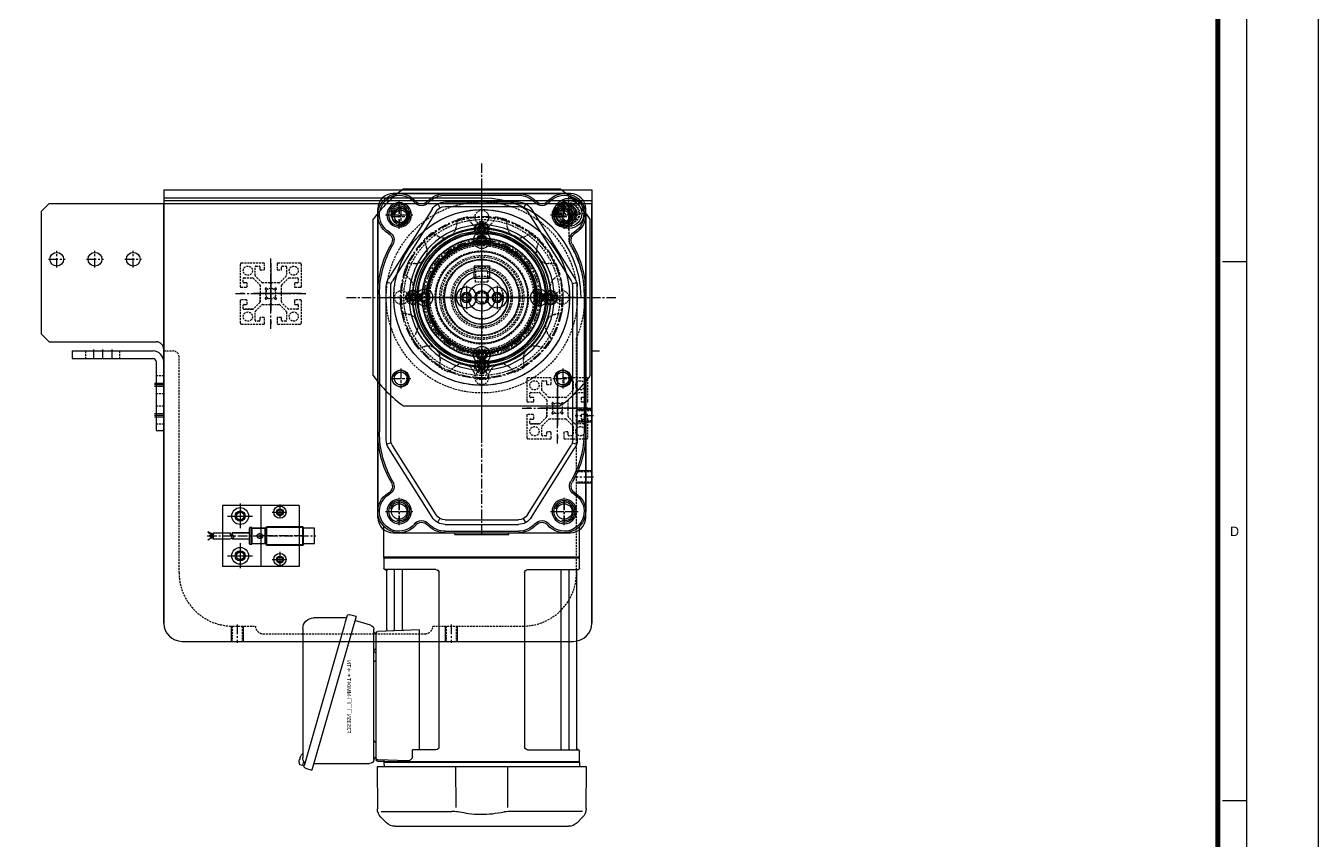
# Model space of a CAD drawing. Header units: inches. Extents: x 0 to 77285, y -118 to 40065.
# Drawn here: x 70244 to 71090, y 255 to 788 of the extents above; entities that cross this region are included whole.
import ezdxf
from ezdxf.enums import TextEntityAlignment as Align

# ---------------------------------------------------------------- set-up
doc = ezdxf.new("R2010")
doc.units = ezdxf.units.IN
doc.header["$LTSCALE"] = 5
doc.header["$MEASUREMENT"] = 0
doc.linetypes.add('CENTER', pattern=[2, 1.25, -0.25, 0.25, -0.25])
doc.linetypes.add('HIDDEN', pattern=[0.375, 0.25, -0.125])
for name, color, linetype in [('11', 1, 'CENTER'), ('22', 2, 'HIDDEN'), ('44', 4, 'Continuous'), ('55', 5, 'Continuous'), ('77', 40, 'HIDDEN'), ('99', 181, 'Continuous'), ('A', 8, 'Continuous'), ('B', 123, 'Continuous'), ('BOM-T', 4, 'Continuous'), ('G', 231, 'Continuous'), ('T', 3, 'Continuous'), ('Y', 60, 'Continuous')]:
    doc.layers.add(name, color=color, linetype=linetype)
doc.styles.add('SCI', font='')
doc.styles.get("Standard").update_dxf_attribs({"font": 'arial.ttf'})
doc.styles.get('SCI').set_extended_font_data('Gulim')

# ---------------------------------------------------------------- blocks, each defined once
blk = doc.blocks.new('A$C60684f4e')
at = {"color": 2}
for p, q in [((412.5, -176.7), (410, -176.7)), ((412.5, -233.1), (410, -233.1))]:
    blk.add_line(p, q, dxfattribs=at)
blk.add_lwpolyline([(12.5, -289.5), (12.5, -7.5), (412.5, -7.5), (412.5, -289.5)], close=True, dxfattribs=at)
at = {"color": 40, "const_width": 0.5}
blk.add_lwpolyline([(15.5, -286.5), (15.5, -10.5), (409.5, -10.5), (409.5, -286.5)], close=True, dxfattribs=at)
at = {"layer": 'Defpoints', "color": 1}
blk.add_lwpolyline([(0, -297), (0, 0), (420, 0), (420, -297)], close=True, dxfattribs=at)
at = {"color": 2, "style": 'SCI'}
blk.add_text('D', height=1, dxfattribs=at).set_placement((411.25, -204.9), align=Align.MIDDLE_CENTER)
blk = doc.blocks.new('A$C59b4505e')
for p, q in [((-16.4, 50.82), (-16.38, 50.25)), ((-8.85, 52.11), (-9.1, 52.62)), ((9.1, 52.62), (8.85, 52.11)), ((16.38, 50.25), (16.4, 50.82)), ((-32.05, 42.03), (-32.51, 42.36)), ((32.51, 42.36), (32.05, 42.03)), ((-38.14, 37.38), (-37.86, 36.89)), ((37.86, 36.89), (38.14, 37.38)), ((-47.91, 22.32), (-48.47, 22.4)), ((-4, 17.3), (-4, 13.42)), ((4, 17.3), (-4, 17.3)), ((4, 13.42), (4, 17.3)), ((48.47, 22.4), (47.91, 22.32)), ((-51.14, 15.37), (-50.66, 15.07)), ((50.66, 15.07), (51.14, 15.37)), ((-52.8, -2.5), (-53.33, -2.69)), ((53.33, -2.69), (52.8, -2.5)), ((-52.43, -10.15), (-51.86, -10.2)), ((51.86, -10.2), (52.43, -10.15)), ((-45.58, -26.75), (-45.97, -27.17)), ((-41.7, -33.35), (-41.18, -33.14)), ((41.18, -33.14), (41.7, -33.35)), ((45.97, -27.17), (45.58, -26.75)), ((-27.93, -44.87), (-28.08, -45.42)), ((-21.43, -48.91), (-21.06, -48.48)), ((21.06, -48.48), (21.43, -48.91)), ((28.08, -45.42), (27.93, -44.87)), ((-3.88, -52.71), (-3.76, -53.27)), ((3.76, -53.27), (3.88, -52.71))]:
    blk.add_line(p, q)
for radius in [25, 20]:
    blk.add_circle((0, 0), radius)
for centre, radius, start, end in [((0, 0), 53.4, 99.80969, 107.88261), ((0, 0), 53.4, 72.11739, 80.19031), ((0, 0), 53.4, 127.502, 135.57492), ((-24.66, 46.99), 7.98, 247.30768, 348.07693), ((-37.1, 49.76), 20.72, 347.6709, 349.22932), ((9.72, 61.3), 20.72, 218.46298, 220.02141), ((0, 53.07), 7.98, 219.61538, 320.38462), ((-9.72, 61.3), 20.72, 319.97859, 321.53702), ((37.1, 49.76), 20.72, 190.77068, 192.3291), ((24.66, 46.99), 7.98, 191.92307, 292.69232), ((0, 0), 53.4, 44.42508, 52.498), ((-19.88, 58.8), 20.72, 246.15529, 247.71372), ((19.88, 58.8), 20.72, 292.28628, 293.84471), ((-43.67, 30.15), 7.98, 274.99999, 15.76924), ((-55.97, 26.83), 20.72, 15.36321, 16.92163), ((43.67, 30.15), 7.98, 164.23076, 265.00001), ((55.97, 26.83), 20.72, 163.07837, 164.63679), ((0, 0), 53.4, 155.19431, 163.26723), ((-44.93, 42.82), 20.72, 273.8476, 275.40602), ((44.93, 42.82), 20.72, 264.59398, 266.1524), ((0, 0), 53.4, 16.73277, 24.80569), ((-52.68, 6.4), 7.98, 302.6923, 43.46155), ((-62.03, -2.26), 20.72, 43.05552, 44.61394), ((0, 0), 14, 106.60155, 73.39845), ((52.68, 6.4), 7.98, 136.53845, 237.3077), ((62.03, -2.26), 20.72, 135.38606, 136.94448), ((0, 0), 53.4, 182.88662, 190.95954), ((-59.69, 17.04), 20.72, 301.53991, 303.09833), ((59.69, 17.04), 20.72, 236.90167, 238.46009), ((0, 0), 53.4, 349.04046, 357.11338), ((-53.87, -30.83), 20.72, 70.74782, 72.30625), ((-49.62, -18.82), 7.98, 330.38461, 71.15385), ((49.62, -18.82), 7.98, 108.84615, 209.61539), ((53.87, -30.83), 20.72, 107.69375, 109.25218), ((-60.77, -12.65), 20.72, 329.23222, 330.79064), ((60.77, -12.65), 20.72, 209.20936, 210.76778), ((0, 0), 53.4, 210.57892, 218.65185), ((-33.38, -52.33), 20.72, 98.44013, 99.99855), ((-35.19, -39.72), 7.98, 358.07692, 98.84616), ((35.19, -39.72), 7.98, 81.15384, 181.92308), ((33.38, -52.33), 20.72, 80.00145, 81.55987), ((0, 0), 53.4, 321.34815, 329.42108), ((-47.93, -39.44), 20.72, 356.92452, 358.48295), ((47.93, -39.44), 20.72, 181.51705, 183.07548), ((0, 0), 53.4, 238.27123, 246.34415), ((-5.23, -61.85), 20.72, 126.13244, 127.69086), ((-12.7, -51.53), 7.98, 25.76922, 126.53847), ((-24.11, -57.2), 20.72, 24.61683, 26.17525), ((24.11, -57.2), 20.72, 153.82475, 155.38317), ((12.7, -51.53), 7.98, 53.46153, 154.23078), ((5.23, -61.85), 20.72, 52.30914, 53.86756), ((0, 0), 53.4, 293.65585, 301.72877), ((0, 0), 53.4, 265.96354, 274.03646)]:
    blk.add_arc(centre, radius, start, end)
for points in [[(-6.51, 48.41), (-7.42, 49.57), (-8.21, 50.81), (-8.85, 52.11)], [(8.85, 52.11), (8.21, 50.81), (7.42, 49.57), (6.51, 48.41)], [(-37.86, 36.89), (-37.15, 35.62), (-36.58, 34.27), (-36.15, 32.86)], [(-28.26, 39.85), (-29.61, 40.44), (-30.88, 41.17), (-32.05, 42.03)], [(32.05, 42.03), (30.88, 41.17), (29.61, 40.44), (28.26, 39.85)], [(36.15, 32.86), (36.58, 34.27), (37.15, 35.62), (37.86, 36.89)], [(-43.54, 22.15), (-45.01, 22.05), (-46.48, 22.11), (-47.91, 22.32)], [(-50.66, 15.07), (-49.45, 14.27), (-48.31, 13.34), (-47.28, 12.29)], [(47.28, 12.29), (48.31, 13.34), (49.45, 14.27), (50.66, 15.07)], [(-48.85, -0.62), (-50.1, -1.39), (-51.43, -2.02), (-52.8, -2.5)], [(-42.96, -23.25), (-43.72, -24.52), (-44.6, -25.69), (-45.58, -26.75)], [(45.58, -26.75), (44.6, -25.69), (43.72, -24.52), (42.96, -23.25)], [(-41.18, -33.14), (-39.83, -32.59), (-38.43, -32.18), (-36.97, -31.93)], [(36.97, -31.93), (38.43, -32.18), (39.83, -32.59), (41.18, -33.14)], [(-27.24, -40.55), (-27.31, -42.03), (-27.55, -43.47), (-27.93, -44.87)], [(27.93, -44.87), (27.55, -43.47), (27.31, -42.03), (27.24, -40.55)], [(-21.06, -48.48), (-20.13, -47.37), (-19.07, -46.35), (-17.9, -45.45)], [(17.9, -45.45), (19.07, -46.35), (20.13, -47.37), (21.06, -48.48)]]:
    blk.add_open_spline(points, degree=3)
for points, knots in [([(-16.38, 50.25), (-16.36, 49.39), (-16.39, 48.52), (-16.54, 47.05), (-16.63, 46.47), (-16.74, 45.89)], [0.0011614, 0.0011614, 0.0011614, 0.0011614, 0.2659163, 0.2659163, 0.4428693, 0.4428693, 0.4428693, 0.4428693]), ([(16.74, 45.89), (16.65, 46.36), (16.58, 46.82), (16.4, 48.28), (16.36, 49.27), (16.38, 50.25)], [0.0563986, 0.0563986, 0.0563986, 0.0563986, 0.1984124, 0.1984124, 0.4983047, 0.4983047, 0.4983047, 0.4983047]), ([(47.91, 22.32), (46.98, 22.18), (46.03, 22.11), (44.56, 22.1), (44.05, 22.11), (43.54, 22.15)], [0, 0, 0, 0, 0.2886571, 0.2886571, 0.4417682, 0.4417682, 0.4417682, 0.4417682]), ([(52.8, -2.5), (51.92, -2.2), (51.06, -1.82), (49.75, -1.15), (49.29, -0.9), (48.85, -0.62)], [0, 0, 0, 0, 0.2846193, 0.2846193, 0.4417526, 0.4417526, 0.4417526, 0.4417526]), ([(-51.86, -10.2), (-51, -10.29), (-50.13, -10.43), (-48.7, -10.75), (-48.14, -10.91), (-47.58, -11.09)], [0, 0, 0, 0, 0.2651715, 0.2651715, 0.4417022, 0.4417022, 0.4417022, 0.4417022]), ([(47.58, -11.09), (48.02, -10.94), (48.48, -10.81), (49.91, -10.46), (50.88, -10.3), (51.86, -10.2)], [0.0563984, 0.0563984, 0.0563984, 0.0563984, 0.1978809, 0.1978809, 0.4982982, 0.4982982, 0.4982982, 0.4982982]), ([(-5.27, -48.56), (-5.07, -48.99), (-4.89, -49.43), (-4.37, -50.8), (-4.09, -51.75), (-3.88, -52.71)], [0.0563984, 0.0563984, 0.0563984, 0.0563984, 0.1978809, 0.1978809, 0.4982982, 0.4982982, 0.4982982, 0.4982982]), ([(3.88, -52.71), (4.07, -51.87), (4.31, -51.03), (4.8, -49.64), (5.03, -49.1), (5.27, -48.56)], [0, 0, 0, 0, 0.2651715, 0.2651715, 0.4417022, 0.4417022, 0.4417022, 0.4417022])]:
    blk.add_open_spline(points, degree=3, knots=knots)
at = {"layer": '11'}
for p, q in [((0, -61.03), (0, 61.03)), ((61.03, 0), (-61.03, 0))]:
    blk.add_line(p, q, dxfattribs=at)
blk.add_circle((0, 0), 53.07, dxfattribs=at)
at = {"layer": '22'}
for radius in [38.5, 19]:
    blk.add_circle((0, 0), radius, dxfattribs=at)
blk = doc.blocks.new('A$C6ec2e0c1')
for centre, radius in [((0, 0), 51), ((0, 45), 2.75), ((0, 0), 39), ((0, 0), 34), ((0, 0), 30), ((0, 0), 26.5), ((-45, 0), 2.75), ((45, 0), 2.75), ((0, -45), 2.75)]:
    blk.add_circle(centre, radius)
at = {"layer": '11'}
for p, q in [((0, -52), (0, 52)), ((-52, 0), (52, 0))]:
    blk.add_line(p, q, dxfattribs=at)
blk.add_circle((0, 0), 45, dxfattribs=at)
at = {"layer": '22'}
for centre, radius in [((0, 45), 4.75), ((0, 0), 35.5), ((0, 0), 30.5), ((-45, 0), 4.75), ((45, 0), 4.75), ((0, -45), 4.75)]:
    blk.add_circle(centre, radius, dxfattribs=at)
blk = doc.blocks.new('A$C69c480e2')
for radius in [9.85, 8.5, 5.25]:
    blk.add_circle((0, 0), radius)
at = {"layer": '11'}
for p, q in [((0, -10.85), (0, 10.85)), ((-10.85, 0), (10.85, 0))]:
    blk.add_line(p, q, dxfattribs=at)
at = {"layer": '22'}
blk.add_circle((0, 0), 6.5, dxfattribs=at)
at = {"layer": '77'}
blk.add_circle((0, 0), 7, dxfattribs=at)
blk = doc.blocks.new('A$C3ed4a446')
for centre, radius in [((0, 0), 57.5), ((0, 45), 4), ((0, 45), 2.25), ((0, 0), 35), ((-45, 0), 4), ((-45, 0), 2.25), ((45, 0), 4), ((45, 0), 2.25), ((0, -45), 4), ((0, -45), 2.25)]:
    blk.add_circle(centre, radius)
at = {"layer": '11'}
for p, q in [((0, -58.5), (0, 58.5)), ((-58.5, 0), (58.5, 0))]:
    blk.add_line(p, q, dxfattribs=at)
blk.add_circle((0, 0), 45, dxfattribs=at)
blk = doc.blocks.new('A$C70B16023')
for p, q in [((-20, 12.5), (20, 12.5)), ((-20, 12.5), (-20, -37.5)), ((20, 12.5), (20, -37.5)), ((-20, -12.5), (20, -12.5)), ((-20, -37.5), (20, -37.5))]:
    blk.add_line(p, q)
for centre, radius in [((-15.5, 0), 4), ((-15.5, 0), 2.25), ((-15.5, 0), 1.62), ((15.5, 0), 4), ((15.5, 0), 2.25), ((15.5, 0), 1.62), ((-13, -26), 5.5), ((-13, -26), 3.3), ((13, -26), 5.5), ((13, -26), 3.3)]:
    blk.add_circle(centre, radius)
at = {"layer": '11'}
for p, q in [((0, 15.5), (0, -15.5)), ((-20.5, 0), (-10.5, 0)), ((-18.5, 0), (-12.5, 0)), ((-15.5, -5), (-15.5, 5)), ((-15.5, -3), (-15.5, 3)), ((10.5, 0), (20.5, 0)), ((12.5, 0), (18.5, 0)), ((15.5, -5), (15.5, 5)), ((15.5, -3), (15.5, 3)), ((-13, -34.25), (-13, -17.75)), ((13, -34.25), (13, -17.75)), ((-21.25, -26), (-4.75, -26)), ((4.75, -26), (21.25, -26))]:
    blk.add_line(p, q, dxfattribs=at)
at = {"layer": 'T'}
for centre in [(-15.5, 0), (15.5, 0)]:
    blk.add_arc(centre, 2, 260.00825, 189.9928, dxfattribs=at)
blk = doc.blocks.new('nzsetzw45nm')
for p, q in [((-18.46, 5), (-18.46, -5)), ((-11.46, 5), (-18.46, 5)), ((-11.46, 5), (-18.46, 5)), ((-18.46, 5), (-18.46, -5)), ((-11.46, 5.5), (-10.96, 6)), ((-10.96, 6), (-11.46, 5.5)), ((-11.46, 5.5), (-11.46, -5.5)), ((-11.46, 5.5), (-11.46, -5.5)), ((-9.5, 5.6), (-11.36, 5.6)), ((-11.06, 5.9), (-11.06, -5.9)), ((12.54, 6), (-10.96, 6)), ((-9.5, 6), (-10.96, 6)), ((12.54, 6), (-10.96, 6)), ((-9.5, 6), (-10.96, 6)), ((-10.96, 6), (-10.96, -6)), ((12.54, 6), (13.04, 5.5)), ((13.04, 5.5), (12.54, 6)), ((12.54, 6), (12.54, -6)), ((12.64, 5.9), (12.64, -5.9)), ((13.04, 5.5), (13.04, -5.5)), ((13.04, -5.5), (13.04, 5.5)), ((13.04, 5.5), (13.04, -5.5)), ((13.04, 5.45), (13.04, 4.8)), ((13.04, 5.45), (13.82, 5)), ((13.82, 5), (13.04, 5.45)), ((13.82, -5), (13.82, 5)), ((22.54, 5), (13.82, 5)), ((22.54, 5), (13.82, 5)), ((13.82, 5), (13.82, -5)), ((17.04, 0.83), (17.04, -0.9)), ((23.54, 5.45), (22.54, 5.45)), ((22.54, 5.45), (22.54, 5)), ((23.54, 5.45), (22.54, 5.45)), ((22.54, 5.45), (22.54, -5.45)), ((22.54, -5.45), (22.54, 5)), ((23.54, 5.45), (23.54, -5.45)), ((24.04, 4.95), (24.04, -4.95)), ((24.04, 4.95), (24.04, -4.95)), ((35.23, 2), (24.04, 2)), ((35.23, 2), (24.04, 2)), ((35.23, 2), (35.23, -2)), ((47.71, 2), (36.52, 2)), ((47.71, -2), (47.71, 2)), ((47.71, 0.6), (49.35, 1.76)), ((47.71, 0.36), (49.86, 0.36)), ((47.74, 0), (47.71, -0.02)), ((49.67, 1.24), (48.31, 0.36)), ((49.35, 1.76), (49.67, 1.24)), ((49.46, 1.59), (51.03, 2.63)), ((51.12, 2.47), (49.56, 1.42)), ((49.86, 0.36), (49.85, -0.39)), ((49.86, 0.09), (51.22, 0.09)), ((51.03, 2.63), (51.12, 2.47)), ((51.22, 0.09), (51.22, -0.12)), ((-18.46, -5), (-11.46, -5)), ((-18.46, -5), (-11.46, -5)), ((-11.46, -5.5), (-10.96, -6)), ((-11.46, -5.5), (-10.96, -6)), ((-11.36, -5.6), (-9.5, -5.6)), ((-10.96, -6), (12.54, -6)), ((-10.96, -6), (-9.5, -6)), ((-10.96, -6), (-9.5, -6)), ((-10.96, -6), (12.54, -6)), ((12.54, -6), (13.04, -5.5)), ((12.54, -6), (13.04, -5.5)), ((13.04, -5.45), (13.04, -4.8)), ((13.04, -5.45), (13.82, -5)), ((13.04, -5.45), (13.82, -5)), ((22.54, -5), (13.82, -5)), ((22.54, -5), (13.82, -5)), ((22.54, -5), (13.82, -5)), ((13.82, -5), (22.54, -5)), ((23.54, -5.45), (22.54, -5.45)), ((22.54, -5.45), (23.54, -5.45)), ((35.23, -2), (24.04, -2)), ((24.04, -2), (35.23, -2)), ((47.71, -2), (36.52, -2)), ((49.85, -0.39), (47.71, -0.41)), ((47.71, -0.6), (49.35, -1.76)), ((49.67, -1.24), (48.31, -0.36)), ((49.35, -1.76), (49.67, -1.24)), ((49.46, -1.59), (51.03, -2.63)), ((51.12, -2.47), (49.56, -1.42)), ((51.22, -0.12), (49.85, -0.12)), ((51.03, -2.63), (51.12, -2.47))]:
    blk.add_line(p, q)
blk.add_circle((17.04, 0), 1.75)
blk.add_circle((17.04, 0), 1.75)
for centre, radius, start, end in [((23.54, 4.95), 0.5, 0, 90), ((23.54, 4.95), 0.5, 0, 90), ((35.25, 0.85), 1.16, 91.12277, 227.29634), ((36.54, 0.85), 1.16, 91.12277, 227.29634), ((23.54, -4.95), 0.5, 270, 0), ((23.54, -4.95), 0.5, 270, 0), ((33.98, -1.33), 1.41, 331.67088, 70.04737), ((35.28, -1.33), 1.41, 331.67088, 70.04737)]:
    blk.add_arc(centre, radius, start, end)
for p in [(24.04, 4.95), (24.04, 4.3), (47.71, 2), (24.04, -3.89)]:
    blk.add_point(p)
at = {"layer": '11'}
blk.add_line((51.59, 0), (-19.46, 0), dxfattribs=at)
at = {"layer": 'T'}
for p, q in [((12.94, 5.6), (-9.5, 5.6)), ((-9.5, -5.6), (12.94, -5.6))]:
    blk.add_line(p, q, dxfattribs=at)
blk = doc.blocks.new('A$Ceb613de2')
for p, q in [((-60, 42), (-60, 37)), ((-60, 42), (-7, 42)), ((-60, 37), (-7, 37)), ((-5, 35), (-5, -10)), ((0, 35), (0, -10)), ((-5, -10), (0, -10))]:
    blk.add_line(p, q)
for radius in [7, 2]:
    blk.add_arc((-7, 35), radius, 0, 90)
at = {"layer": '11'}
for p, q in [((-46, 43), (-46, 36)), ((-40, 43), (-40, 36)), ((-34, 43), (-34, 36)), ((-6, 21), (1, 21)), ((-6, 20), (1, 20)), ((-6, 19), (1, 19)), ((-6, 1), (1, 1)), ((-6, 0), (1, 0)), ((-6, -1), (1, -1))]:
    blk.add_line(p, q, dxfattribs=at)
at = {"layer": '22'}
for p, q in [((-51, 37), (-51, 42)), ((-29, 42), (-29, 37)), ((-5, 26), (0, 26)), ((0, 14), (-5, 14)), ((-5, 6), (0, 6)), ((0, -6), (-5, -6))]:
    blk.add_line(p, q, dxfattribs=at)
blk = doc.blocks.new('A$Cdf4263c0')
blk.add_line((-7.15, -5.76), (-11.49, -10.1))
blk.add_lwpolyline([(-17.5, -10.25), (-11.85, -10.25), (-17.5, -10.25, -0.414214), (-18, -9.75), (-18, -7.6, -0.414214), (-17.5, -7.1), (-16, -7.1, 0.414214), (-15.5, -6.6), (-15.5, -4.65, 0.414214), (-16, -4.15), (-19.5, -4.15, 0.414214), (-20, -4.65), (-20, -19, 0.414214), (-19, -20), (-4.65, -20, 0.414214), (-4.15, -19.5), (-4.15, -16, 0.414214), (-4.65, -15.5), (-6.6, -15.5, 0.414214), (-7.1, -16), (-7.1, -17.5, -0.414214), (-7.6, -18), (-9.75, -18, -0.414214), (-10.25, -17.5), (-10.25, -11.89, -0.198912), (-10.1, -11.54), (-5.71, -7.15, -0.198912), (-5.36, -7), (-0.5, -7), (0, -6.5), (0.5, -7), (5.36, -7, -0.198912), (5.71, -7.15), (10.1, -11.54, -0.198912), (10.25, -11.89), (10.25, -17.5, -0.414214), (9.75, -18), (7.6, -18, -0.414214), (7.1, -17.5), (7.1, -16, 0.414214), (6.6, -15.5), (4.65, -15.5, 0.414214), (4.15, -16), (4.15, -19.5, 0.414214), (4.65, -20), (19, -20, 0.414214), (20, -19), (20, -4.65, 0.414214), (19.5, -4.15), (16, -4.15, 0.414214), (15.5, -4.65), (15.5, -6.6, 0.414214), (16, -7.1), (17.5, -7.1, -0.414214), (18, -7.6), (18, -9.75, -0.414214), (17.5, -10.25), (11.85, -10.25, -0.198912), (11.49, -10.1), (7.15, -5.76, -0.198912), (7, -5.4), (7, -0.5), (6.5, 0), (7, 0.5), (7, 5.4, -0.198912), (7.15, 5.76), (11.49, 10.1, -0.198912), (11.85, 10.25), (17.5, 10.25, -0.414214), (18, 9.75), (18, 7.6, -0.414214), (17.5, 7.1), (16, 7.1, 0.414214), (15.5, 6.6), (15.5, 4.65, 0.414214), (16, 4.15), (19.5, 4.15, 0.414214), (20, 4.65), (20, 19, 0.414214), (19, 20), (4.65, 20, 0.414214), (4.15, 19.5), (4.15, 16, 0.414214), (4.65, 15.5), (6.6, 15.5, 0.414214), (7.1, 16), (7.1, 17.5, -0.414214), (7.6, 18), (9.75, 18, -0.414214), (10.25, 17.5), (10.25, 11.89, -0.198912), (10.1, 11.54), (5.71, 7.15, -0.198912), (5.36, 7), (0.5, 7), (0, 6.5), (-0.5, 7), (-5.36, 7, -0.198912), (-5.71, 7.15), (-10.1, 11.54, -0.198912), (-10.25, 11.89), (-10.25, 17.5, -0.414214), (-9.75, 18), (-7.6, 18, -0.414214), (-7.1, 17.5), (-7.1, 16, 0.414214), (-6.6, 15.5), (-4.65, 15.5, 0.414214), (-4.15, 16), (-4.15, 19.5, 0.414214), (-4.65, 20), (-19, 20, 0.414214), (-20, 19), (-20, 4.65, 0.414214), (-19.5, 4.15), (-16, 4.15, 0.414214), (-15.5, 4.65), (-15.5, 6.6, 0.414214), (-16, 7.1), (-17.5, 7.1, -0.414214), (-18, 7.6), (-18, 9.75, -0.414214), (-17.5, 10.25), (-11.85, 10.25, -0.198912), (-11.49, 10.1), (-7.15, 5.76, -0.198912), (-7, 5.4), (-7, 0.5), (-6.5, 0), (-7, -0.5), (-7, -5.4), (-7, -0.5)], format="xyb")
blk.add_lwpolyline([(3.61, 3.31, 0.021749), (3.31, 3.61, 0.401532), (2.9, 3.6), (2.2, 2.91, -0.35173), (1.83, 2.87, 0.291598), (-1.83, 2.87, -0.35173), (-2.2, 2.91), (-2.9, 3.6, 0.401532), (-3.31, 3.61, 0.021749), (-3.61, 3.31, 0.401532), (-3.6, 2.9), (-2.91, 2.2, -0.35173), (-2.87, 1.83, 0.291598), (-2.87, -1.83, -0.35173), (-2.91, -2.2), (-3.6, -2.9, 0.401532), (-3.61, -3.31, 0.021749), (-3.31, -3.61, 0.401532), (-2.9, -3.6), (-2.2, -2.91, -0.35173), (-1.83, -2.87, 0.291598), (1.83, -2.87, -0.35173), (2.2, -2.91), (2.9, -3.6, 0.401532), (3.31, -3.61, 0.021749), (3.61, -3.31, 0.401532), (3.6, -2.9), (2.91, -2.2, -0.35173), (2.87, -1.83, 0.291598), (2.87, 1.83, -0.35173), (2.91, 2.2), (3.6, 2.9, 0.401532)], format="xyb", close=True)
for centre in [(-15, 15), (15, 15), (-15, -15), (15, -15)]:
    blk.add_circle(centre, 3)
for centre, start, end in [((-7.5, -5.4), 315, 0), ((-11.85, -9.75), 270, 315)]:
    blk.add_arc(centre, 0.5, start, end)
at = {"layer": '11', "ltscale": 5}
for p, q in [((0, 20), (0, -20)), ((20, 0), (-20, 0))]:
    blk.add_line(p, q, dxfattribs=at)
blk = doc.blocks.new('A$C96765d9e')
for p, q in [((-280, 2), (-280, 0)), ((-280, 2), (0, 2)), ((-280, 0), (0, 0)), ((0, 2), (0, 0))]:
    blk.add_line(p, q)
blk = doc.blocks.new('A$Cb8ad11fe')
for p, q in [((-280, 7), (-280, 0)), ((-280, 7), (0, 7)), ((-280, 0), (0, 0)), ((0, 7), (0, 0))]:
    blk.add_line(p, q)
blk = doc.blocks.new('A$C65cb6dcf')
for p, q in [((-280, 0), (0, 0)), ((-280, 0), (-280, -274.5)), ((0, 0), (0, -274.5)), ((-268, -286.5), (-12, -286.5))]:
    blk.add_line(p, q)
for centre, radius in [((-125, -8.5), 4.19), ((-19, -8.5), 4.19), ((-72, -16.5), 1.62), ((-117, -61.5), 1.62), ((-27, -61.5), 1.62), ((-72, -106.5), 1.62), ((-125, -114.5), 4.19), ((-19, -114.5), 4.19)]:
    blk.add_circle(centre, radius)
for centre, start, end in [((-268, -274.5), 180, 270), ((-12, -274.5), 270, 0)]:
    blk.add_arc(centre, 12, start, end)
at = {"layer": '11'}
for p, q in [((-125, -2.5), (-125, -14.5)), ((-72, -120), (-72, -3)), ((-19, -2.5), (-19, -14.5)), ((-131, -8.5), (-119, -8.5)), ((-25, -8.5), (-13, -8.5)), ((-130.5, -61.5), (-13.5, -61.5)), ((-125, -108.5), (-125, -120.5)), ((-19, -108.5), (-19, -120.5)), ((-131, -114.5), (-119, -114.5)), ((-25, -114.5), (-13, -114.5)), ((1, -139), (-11, -139)), ((1, -179), (-11, -179))]:
    blk.add_line(p, q, dxfattribs=at)
blk.add_circle((-72, -61.5), 45, dxfattribs=at)
at = {"layer": '22'}
for p, q in [((0, -135.68), (-10, -135.68)), ((0, -142.32), (-10, -142.32)), ((0, -175.68), (-10, -175.68)), ((0, -182.32), (-10, -182.32))]:
    blk.add_line(p, q, dxfattribs=at)
at = {"layer": 'A'}
for radius in [57.5, 35]:
    blk.add_circle((-72, -61.5), radius, dxfattribs=at)
at = {"layer": 'T'}
for p, q in [((0, -135), (-10, -135)), ((0, -143), (-10, -143)), ((0, -175), (-10, -175)), ((0, -183), (-10, -183))]:
    blk.add_line(p, q, dxfattribs=at)
for centre, radius in [((-125, -8.5), 5), ((-19, -8.5), 5), ((-72, -16.5), 2), ((-117, -61.5), 2), ((-27, -61.5), 2), ((-125, -114.5), 5), ((-72, -106.5), 2), ((-19, -114.5), 5)]:
    blk.add_arc(centre, radius, 255, 165, dxfattribs=at)
blk = doc.blocks.new('A$C58fd9bc3')
for p, q in [((-360, -5), (-355, 0)), ((-355, 0), (0, 0)), ((-280, -274.5), (-280, 0)), ((0, -274.5), (0, 0)), ((-360, -85.5), (-360, -5)), ((-360, -85.5), (-355, -90.5)), ((-355, -90.5), (-285, -90.5)), ((-268, -286.5), (-12, -286.5))]:
    blk.add_line(p, q)
for centre, radius in [((-72, -61.5), 43.5), ((-72, -61.5), 39), ((-350, -36.5), 4.5), ((-325, -36.5), 4.5), ((-300, -36.5), 4.5), ((-230, -204.5), 2.46), ((-230, -230.5), 2.46)]:
    blk.add_circle(centre, radius)
for centre, radius, start, end in [((-285, -95.5), 5, 0, 90), ((-268, -274.5), 12, 180, 270), ((-12, -274.5), 12, 270, 0)]:
    blk.add_arc(centre, radius, start, end)
at = {"layer": '11'}
for p, q in [((-72, -106), (-72, -17)), ((-350, -42), (-350, -31)), ((-325, -42), (-325, -31)), ((-300, -42), (-300, -31)), ((-355.5, -36.5), (-344.5, -36.5)), ((-330.5, -36.5), (-319.5, -36.5)), ((-305.5, -36.5), (-294.5, -36.5)), ((-210, -82), (-210, -36)), ((-233, -59), (-187, -59)), ((-116.5, -61.5), (-27.5, -61.5)), ((-22.5, -157), (-22.5, -111)), ((-45.5, -134), (0.5, -134)), ((-230, -200.5), (-230, -208.5)), ((-234, -204.5), (-226, -204.5)), ((-230, -226.5), (-230, -234.5)), ((-234, -230.5), (-226, -230.5)), ((-232, -275.5), (-232, -287.5)), ((-92, -275.5), (-92, -287.5))]:
    blk.add_line(p, q, dxfattribs=at)
at = {"layer": '22'}
for p, q in [((-15, 0), (-15, -25.34)), ((-10, -241.5), (-10, -88.19)), ((-280, -96.5), (-274, -96.5)), ((-270, -241.5), (-270, -100.5)), ((-235.32, -276.5), (-235.32, -286.5)), ((-235, -276.5), (-220, -276.5)), ((-228.68, -276.5), (-228.68, -286.5)), ((-104, -276.5), (-45, -276.5)), ((-95.32, -276.5), (-95.32, -286.5)), ((-88.68, -276.5), (-88.68, -286.5)), ((-215, -281.5), (-109, -281.5))]:
    blk.add_line(p, q, dxfattribs=at)
for centre, radius, start, end in [((-72, -61.5), 67.5, 336.71045, 32.38754), ((-274, -100.5), 4, 0, 90), ((-235, -241.5), 35, 180, 270), ((-45, -241.5), 35, 270, 0), ((-215, -276.5), 5, 180, 270), ((-109, -276.5), 5, 270, 0)]:
    blk.add_arc(centre, radius, start, end, dxfattribs=at)
at = {"layer": 'T'}
for p, q in [((-236, -276.5), (-236, -286.5)), ((-228, -276.5), (-228, -286.5)), ((-96, -276.5), (-96, -286.5)), ((-88, -276.5), (-88, -286.5))]:
    blk.add_line(p, q, dxfattribs=at)
for centre in [(-230, -204.5), (-230, -230.5)]:
    blk.add_arc(centre, 3, 255, 165, dxfattribs=at)
blk = doc.blocks.new('A$C6a1ff33b')
at = {"layer": 'B'}
blk.add_line((-72, -5.5), (-280, -5.5), dxfattribs=at)
blk.add_arc((-72, -70.5), 65, 0, 90, dxfattribs=at)
for name in ['A$C96765d9e', 'A$C58fd9bc3', 'A$C65cb6dcf']:
    blk.add_blockref(name, (0, -9))
at = {"layer": '22'}
blk.add_blockref('A$C59b4505e', (-72, -70.5), dxfattribs=at)
at = {"layer": '44', "ltscale": 5, "rotation": 270}
blk.add_blockref('A$C70B16023', (-204, -226.5), dxfattribs=at)
at = {"layer": '55', "rotation": 180}
blk.add_blockref('nzsetzw45nm', (-199.96, -226.5), dxfattribs=at)
at = {"layer": '77'}
blk.add_blockref('A$C6ec2e0c1', (-72, -70.5), dxfattribs=at)
at = {"layer": '77', "ltscale": 5}
for p in [(-210, -68), (-22.5, -143)]:
    blk.add_blockref('A$Cdf4263c0', p, dxfattribs=at)
at = {"layer": '99'}
blk.add_blockref('A$C3ed4a446', (-72, -70.5), dxfattribs=at)
at = {"layer": 'B'}
blk.add_blockref('A$C69c480e2', (-15, -15.5), dxfattribs=at)
at = {"layer": 'G'}
blk.add_blockref('A$Cb8ad11fe', (0, -7), dxfattribs=at)
at = {"layer": 'Y'}
blk.add_blockref('A$Ceb613de2', (-280, -147.5), dxfattribs=at)
blk = doc.blocks.new('A$C098660fa')
for centre, radius in [((0, 0), 62.5), ((0, 52.5), 4.5), ((0, 0), 27.5), ((-52.5, 0), 4.5), ((52.5, 0), 4.5), ((0, -52.5), 4.5)]:
    blk.add_circle(centre, radius)
at = {"layer": '11'}
for p, q in [((0, -63.5), (0, 63.5)), ((-63.5, 0), (63.5, 0))]:
    blk.add_line(p, q, dxfattribs=at)
blk.add_circle((0, 0), 52.5, dxfattribs=at)
at = {"layer": '22'}
blk.add_circle((0, 0), 35, dxfattribs=at)
blk = doc.blocks.new('A$C2d2dc552')
for centre, radius in [((0, 0), 57.5), ((0, 45), 4), ((0, 45), 2.25), ((0, 0), 35), ((-45, 0), 4), ((-45, 0), 2.25), ((45, 0), 4), ((45, 0), 2.25), ((0, -45), 4), ((0, -45), 2.25)]:
    blk.add_circle(centre, radius)
at = {"layer": '11'}
for p, q in [((0, -58.5), (0, 58.5)), ((-58.5, 0), (58.5, 0))]:
    blk.add_line(p, q, dxfattribs=at)
blk.add_circle((0, 0), 45, dxfattribs=at)
blk = doc.blocks.new('A$C1ca352d3')
for radius in [17.5, 8.9, 4.5]:
    blk.add_circle((0, 0), radius)
at = {"layer": '11'}
for p, q in [((0, -18.5), (0, 18.5)), ((-18.5, 0), (18.5, 0))]:
    blk.add_line(p, q, dxfattribs=at)
blk = doc.blocks.new('A$C3da74efd')
for p, q in [((-51.14, 71), (51.14, 71)), ((-71, -51.14), (-71, 51.14)), ((71, -51.14), (71, 51.14)), ((-51.14, -71), (51.14, -71))]:
    blk.add_line(p, q)
for centre, radius in [((-53, 53), 5.5), ((53, 53), 5.5), ((0, 0), 45), ((0, 37.5), 2.46), ((0, 0), 30), ((-37.5, 0), 2.46), ((37.5, 0), 2.46), ((0, -37.5), 2.46), ((-53, -53), 5.5), ((53, -53), 5.5)]:
    blk.add_circle(centre, radius)
for start, end in [(125.76426, 144.23574), (35.76426, 54.23574), (215.76426, 234.23574), (305.76426, 324.23574)]:
    blk.add_arc((0, 0), 87.5, start, end)
at = {"layer": '11'}
for p, q in [((0, -88.5), (0, 88.5)), ((-53, 59.5), (-53, 46.5)), ((53, 59.5), (53, 46.5)), ((-59.5, 53), (-46.5, 53)), ((46.5, 53), (59.5, 53)), ((-88.5, 0), (88.5, 0)), ((-53, -46.5), (-53, -59.5)), ((53, -46.5), (53, -59.5)), ((-59.5, -53), (-46.5, -53)), ((46.5, -53), (59.5, -53))]:
    blk.add_line(p, q, dxfattribs=at)
blk.add_circle((0, 0), 37.5, dxfattribs=at)
at = {"layer": '22'}
blk.add_circle((0, 0), 57.5, dxfattribs=at)
at = {"layer": 'T'}
for centre in [(0, 37.5), (-37.5, 0), (37.5, 0), (0, -37.5)]:
    blk.add_arc(centre, 3, 255, 165, dxfattribs=at)
blk = doc.blocks.new('A$C184b4f30')
for centre, radius in [((0, -10), 24.5), ((0, 0), 6.7), ((0, 0), 3.3), ((0, -20), 6.7), ((0, -20), 3.3)]:
    blk.add_circle(centre, radius)
at = {"layer": '11'}
for p, q in [((0, -35.5), (0, 15.5)), ((-7.7, 0), (7.7, 0)), ((-25.5, -10), (25.5, -10)), ((-7.7, -20), (7.7, -20))]:
    blk.add_line(p, q, dxfattribs=at)
blk = doc.blocks.new('A$C710ee95d')
for p, q in [((-334.5, 68.26), (-307, 68.5)), ((-307, 68.5), (-307, -68.5)), ((54, 68), (-140, 68)), ((-340.08, 65.92), (-343.66, 62.34)), ((-336.34, 65.84), (-336.34, 19.58)), ((-304.2, 64), (-307, 63.93)), ((-304.2, 64), (-304, 63.81)), ((-303.7, 64), (-304, 63.83)), ((-304, -63.83), (-304, 63.83)), ((-304, -63.81), (-304, 63.81)), ((-303.7, 64), (-296.84, 64)), ((-303.7, -64), (-303.7, 64)), ((-295.98, 30), (-296, 63.34)), ((-295.85, 63.17), (-295.72, 62.41)), ((-178.77, 62), (-295.23, 62)), ((-178.15, 63.17), (-178.28, 62.41)), ((-177.98, 30), (-178, 63.34)), ((-177.16, 64), (-170.3, 64)), ((-170.3, 64), (-170, 63.83)), ((-170.3, -64), (-170.3, 64)), ((-170, 64), (-149.8, 64)), ((-170, 64), (-170, -64)), ((-170, 64), (-170, -64)), ((-170, 64), (-170, -64)), ((-170, 63.83), (-170, -63.83)), ((-143.82, 32.44), (-98.44, 60.97)), ((-95.06, 59.23), (-95.89, 62.11)), ((-93.12, 62.5), (7.12, 62.5)), ((-93.12, 59.5), (7.12, 59.5)), ((2, 66.92), (-88, 66.92)), ((9.06, 59.23), (9.89, 62.11)), ((57.82, 32.44), (12.44, 60.97)), ((-346, -56.69), (-346, 56.69)), ((-295.5, 57.17), (-178.5, 57.17)), ((-295.5, 51.93), (-178.5, 51.93)), ((-142.23, 29.9), (-96.84, 58.43)), ((56.23, 29.9), (10.84, 58.43)), ((68, -54), (68, 54)), ((-179.98, 28), (-293.98, 28)), ((-147.25, 28.81), (-144.63, 27.36)), ((61.25, 28.81), (58.63, 27.36)), ((-155, 17.71), (-154, 17.71)), ((-155, -17.71), (-155, 17.71)), ((-154, -23.97), (-154, 23.97)), ((-152.92, -23.97), (-152.92, 23.97)), ((-148.5, -23.97), (-148.5, 23.97)), ((-145.5, -23.97), (-145.5, 23.97)), ((59.5, -23.97), (59.5, 23.97)), ((62.5, -23.97), (62.5, 23.97)), ((66.92, -23.97), (66.92, 23.97)), ((-307, 16.87), (-333.64, 16.84)), ((20.8, 5), (16.77, 5)), ((20.8, -5), (20.8, 5)), ((20.8, -5), (16.77, -5)), ((-333.64, -16.84), (-307, -16.87)), ((-336.34, -65.84), (-336.34, -19.57)), ((-155, -17.71), (-154, -17.71)), ((-296, -30), (-296, -45.37)), ((-180, -28), (-294, -28)), ((-178, -30), (-178, -63.34)), ((-147.25, -28.81), (-144.63, -27.36)), ((-143.82, -32.44), (-98.44, -60.97)), ((-142.23, -29.9), (-96.84, -58.43)), ((56.23, -29.9), (10.84, -58.43)), ((57.82, -32.44), (12.44, -60.97)), ((61.25, -28.81), (58.63, -27.36)), ((-296, -40.79), (-217.51, -40.79)), ((-217.51, -40.79), (-218.47, -68.03)), ((-303.22, -48.47), (-302.53, -68.03)), ((-300.22, -45.37), (-296, -45.37)), ((-217.14, -57.17), (-178.5, -57.17)), ((-216.89, -51.93), (-178.5, -51.93)), ((-343.66, -62.34), (-340.08, -65.92)), ((-304.2, -64), (-307, -63.93)), ((-304.2, -64), (-304, -63.81)), ((-303.7, -64), (-304, -63.83)), ((-302.66, -64), (-303.7, -64)), ((-303.5, -64), (-303.5, -68)), ((-217.31, -62), (-178.77, -62)), ((-178.15, -63.17), (-178.28, -62.41)), ((-170.5, -64), (-177.16, -64)), ((-170.5, -64), (-170.3, -64)), ((-170.3, -64), (-170, -63.83)), ((-170, -64), (-149.8, -64)), ((-95.06, -59.23), (-95.89, -62.11)), ((-93.12, -59.5), (7.12, -59.5)), ((-93.12, -62.5), (7.12, -62.5)), ((2, -66.92), (-88, -66.92)), ((9.06, -59.23), (9.89, -62.11)), ((-307, -68.5), (-334.49, -68.26)), ((-305, -109.84), (-305, -73.5)), ((-302.5, -69), (-219.47, -69)), ((-302.18, -70.5), (-217.27, -70.5)), ((-300.56, -69), (-291.44, -69)), ((-237.8, -69.1), (-232.2, -69.1)), ((-237.8, -69.1), (-237.8, -69.7)), ((-232.2, -69.7), (-232.2, -69.1)), ((-229.56, -69), (-220.44, -69)), ((-214.38, -72.68), (-211.45, -83.02)), ((54, -68), (-140, -68)), ((-208.78, -82.25), (-309.23, -111.05)), ((-208.78, -82.25), (-207.54, -86.57)), ((-215.64, -90.25), (-306.38, -116.27)), ((-209.68, -89.14), (-209.68, -110.05)), ((-307.99, -115.38), (-309.23, -111.05)), ((-306.38, -116.27), (-306.1, -117.23)), ((-303.58, -116.51), (-306.31, -117.29)), ((-306.31, -117.29), (-305.88, -118.77)), ((-216.68, -117.05), (-300.89, -117.05)), ((-302.13, -119.23), (-302.46, -119.33)), ((-302.2, -118.99), (-302.13, -119.23)), ((-301.14, -118.95), (-301.21, -118.71)), ((-300.8, -118.85), (-301.14, -118.95))]:
    blk.add_line(p, q)
blk.add_lwpolyline([(-208.43, -88.18), (-208.48, -88.2), (-208.64, -88.24), (-208.9, -88.32), (-209.25, -88.42), (-209.7, -88.55), (-210.24, -88.7), (-210.86, -88.88), (-211.54, -89.08), (-212.29, -89.29), (-213.08, -89.52), (-213.91, -89.75), (-214.77, -90), (-215.64, -90.25)])
for centre, radius in [((-140, 54), 7), ((54, 54), 7), ((0, 0), 47.5), ((0, 0), 45.5), ((0, 0), 42.5), ((0, 0), 41.92), ((0, 0), 36.58), ((0, 0), 36), ((0, 0), 24.5), ((-140, -54), 7), ((54, -54), 7)]:
    blk.add_circle(centre, radius)
for centre, radius, start, end in [((-334.43, 60.26), 8, 90.5, 135.00002), ((-140, 54), 14, 29.89949, 230.52936), ((-88, 2), 66, 90, 120.02691), ((2, 2), 66, 59.97308, 90), ((54, 54), 14, 309.47063, 150.10051), ((-338, 56.69), 8, 135, 180), ((-296.84, 63), 1, 10, 90), ((-295.23, 62.5), 0.5, 190, 270), ((-178.77, 62.5), 0.5, 270, 350), ((-177.16, 63), 1, 90, 170), ((-140, 54), 12.92, 29.89949, 230.52936), ((-123.53, 63.47), 6.08, 209.89951, 300.02692), ((-123.53, 63.47), 5, 209.89951, 300.02692), ((-88, 2), 64.92, 90, 120.02691), ((-93.12, 52.5), 10, 90, 122.15229), ((-93.12, 52.5), 7, 90, 122.15229), ((2, 2), 64.92, 59.97308, 90), ((7.12, 52.5), 10, 57.8477, 90), ((7.12, 52.5), 7, 57.8477, 90), ((37.53, 63.47), 6.08, 239.97308, 330.10051), ((37.53, 63.47), 5, 239.97308, 330.10051), ((54, 54), 12.92, 309.47063, 150.10051), ((-295.5, 57.67), 0.5, 180, 270), ((-295.5, 51.43), 0.5, 90, 180), ((-178.5, 57.67), 0.5, 270, 360), ((-178.5, 51.43), 0.5, 360, 90), ((-152.08, 39.33), 5, 311.47858, 50.52937), ((-152.08, 39.33), 6.08, 311.47858, 50.52937), ((66.08, 39.33), 6.08, 129.47063, 228.52142), ((66.08, 39.33), 5, 129.47063, 228.52142), ((-138.5, 23.97), 15.5, 131.47858, 180), ((-138.5, 23.97), 14.42, 131.47858, 180), ((52.5, 23.97), 14.42, 0, 48.52142), ((52.5, 23.97), 15.5, 0, 48.52142), ((-293.98, 30), 2, 180, 270), ((-179.98, 30), 2, 270, 360), ((-138.5, 23.97), 10, 122.15229, 180), ((-138.5, 23.97), 7, 122.15229, 180), ((52.5, 23.97), 7, 0, 57.8477), ((52.5, 23.97), 10, 0, 57.8477), ((0, 0), 17.5, 16.60155, 343.39845), ((-138.5, -23.97), 15.5, 180, 228.52142), ((-138.5, -23.97), 14.42, 180, 228.52142), ((-138.5, -23.97), 10, 180, 237.84771), ((-138.5, -23.97), 7, 180, 237.84771), ((52.5, -23.97), 7, 302.1523, 0), ((52.5, -23.97), 10, 302.1523, 0), ((52.5, -23.97), 14.42, 311.47858, 0), ((52.5, -23.97), 15.5, 311.47858, 0), ((-294, -30), 2, 90, 180), ((-180, -30), 2, 0, 90), ((-152.08, -39.33), 5, 309.47063, 48.52142), ((-152.08, -39.33), 6.08, 309.47063, 48.52142), ((66.08, -39.33), 6.08, 131.47858, 230.52936), ((66.08, -39.33), 5, 131.47858, 230.52936), ((-300.22, -48.37), 3, 90, 182), ((-140, -54), 14, 129.47063, 330.10051), ((-140, -54), 12.92, 129.47063, 330.10051), ((54, -54), 14, 209.89951, 50.52937), ((54, -54), 12.92, 209.89951, 50.52937), ((-338, -56.69), 8, 180, 224.99984), ((-217.14, -58.17), 1, 90, 178), ((-216.89, -50.93), 1, 178, 270), ((-178.5, -51.43), 0.5, 270, 0), ((-178.5, -57.67), 0.5, 0, 90), ((-123.53, -63.47), 6.08, 59.97308, 150.10051), ((-123.53, -63.47), 5, 59.97308, 150.10051), ((-88, -2), 66, 239.97308, 270), ((-88, -2), 64.92, 239.97308, 270), ((-93.12, -52.5), 7, 237.84771, 270), ((2, -2), 64.92, 270, 300.02692), ((2, -2), 66, 270, 300.02692), ((7.12, -52.5), 7, 270, 302.1523), ((37.53, -63.47), 6.08, 29.89949, 120.02691), ((37.53, -63.47), 5, 29.89949, 120.02691), ((-334.42, -60.26), 8, 224.99984, 269.5), ((-217.31, -63), 1, 90, 178), ((-178.77, -62.5), 0.5, 10, 90), ((-177.16, -63), 1, 190, 270), ((-93.12, -52.5), 10, 237.84771, 270), ((7.12, -52.5), 10, 270, 302.1523), ((-302, -73.5), 3, 95.73917, 180), ((-302.5, -68), 1, 180, 270), ((-301.53, -68), 1, 182, 270), ((-302.5, -68.53), 2, 275.73917, 346.26282), ((-289.5, -68.5), 2, 194.47751, 270), ((-238.6, -69.7), 0.8, 270, 0), ((-231.4, -69.7), 0.8, 180, 267.22448), ((-231.5, -68.5), 2, 270, 345.52249), ((-218.5, -68.5), 2, 194.47751, 270), ((-219.47, -68), 1, 270, 358), ((-217.27, -73.5), 3, 15.82353, 90), ((-208.88, -89.14), 0.8, 106, 180), ((-208.79, -86.93), 1.3, 286, 16), ((-306.74, -115.02), 1.3, 196, 286), ((-304.97, -116.7), 0.8, 58.46656, 106), ((-300.89, -110.05), 7, 238.46656, 270), ((-303.4, -112.92), 6.48, 293.70105, 303.83942), ((-303.4, -112.92), 6.5, 303.86687, 320.55917), ((-216.68, -110.05), 7, 270, 0), ((-305.54, -118.68), 0.36, 196.00429, 249.64592), ((-303.4, -112.92), 6.5, 249.64592, 268.1417), ((-303.4, -112.92), 6.48, 268.16915, 278.30752), ((-303.67, -111.97), 7.18, 281.88998, 290.11859)]:
    blk.add_arc(centre, radius, start, end)
for points, knots in [([(-336.34, 19.58), (-336.34, 18.05), (-336.44, 16.49), (-336.65, 14.75), (-336.67, 14.61), (-336.69, 14.46)], [0, 0, 0, 0, 0.8950807, 0.8950807, 0.9773939, 0.9773939, 0.9773939, 0.9773939]), ([(-336.69, 14.46), (-337.25, 11.98), (-337.68, 9.49), (-338.25, 4.41), (-338.38, 1.82), (-338.32, -3.39), (-338.12, -6.01), (-337.49, -10.56), (-337.13, -12.52), (-336.69, -14.46)], [0.0043593, 0.0043593, 0.0043593, 0.0043593, 0.2631174, 0.2631174, 0.5281137, 0.5281137, 0.79311, 0.79311, 0.9956447, 0.9956447, 0.9956447, 0.9956447]), ([(-336.69, -14.46), (-336.5, -15.84), (-336.39, -17.2), (-336.34, -18.89), (-336.34, -19.23), (-336.34, -19.58)], [0.0226079, 0.0226079, 0.0226079, 0.0226079, 0.7980513, 0.7980513, 1, 1, 1, 1])]:
    blk.add_open_spline(points, degree=3, knots=knots)
at = {"layer": '11'}
for p, q in [((-140, 45), (-140, 63)), ((54, 45), (54, 63)), ((-149, 54), (-131, 54)), ((45, 54), (63, 54)), ((0, -48.5), (0, 48.5)), ((-48.5, 0), (48.5, 0)), ((-140, -63), (-140, -45)), ((54, -63), (54, -45)), ((-149, -54), (-131, -54)), ((45, -54), (63, -54))]:
    blk.add_line(p, q, dxfattribs=at)
at = {"layer": 'T'}
for centre in [(-140, 54), (54, 54), (-140, -54), (54, -54)]:
    blk.add_circle(centre, 8, dxfattribs=at)
at = {"layer": 'BOM-T'}
blk.add_text('F3S35N□□□-MM04T＊＊TN', height=2.5, dxfattribs=at).set_placement((-285.28, -88.14))
blk = doc.blocks.new('A$Cac560e52')
for p, q in [((-4, 10), (-4, 13.42)), ((4, 10), (-4, 10)), ((4, 13.42), (4, 10))]:
    blk.add_line(p, q)
for radius in [14, 3.32]:
    blk.add_circle((0, 0), radius)
at = {"layer": '11'}
for p, q in [((0, -15), (0, 15)), ((-15, 0), (15, 0))]:
    blk.add_line(p, q, dxfattribs=at)
at = {"layer": 'T'}
blk.add_arc((0, 0), 4, 255, 165, dxfattribs=at)
blk = doc.blocks.new('A$Cfef7ec41')
for p, q in [((-16.77, 5), (-12.5, 5)), ((-12.5, 5), (-12.5, -5)), ((-12.5, -5), (-16.77, -5))]:
    blk.add_line(p, q)
for centre in [(0, 10), (0, -10)]:
    blk.add_circle(centre, 2.46)
blk.add_arc((0, 0), 17.5, 196.60155, 180)
at = {"layer": '11'}
for p, q in [((0, -20.8), (0, 20.8)), ((-4, 10), (4, 10)), ((20.8, 0), (-20.8, 0)), ((-4, -10), (4, -10))]:
    blk.add_line(p, q, dxfattribs=at)
at = {"layer": 'T'}
for centre in [(0, 10), (0, -10)]:
    blk.add_arc(centre, 3, 345, 255, dxfattribs=at)
blk = doc.blocks.new('A$C2429878a')
at = {"rotation": 270}
blk.add_blockref('A$Cfef7ec41', (0, 0), dxfattribs=at)
at = {"layer": '22'}
blk.add_blockref('A$Cac560e52', (0, 0), dxfattribs=at)
blk = doc.blocks.new('A$Ce7cda44c')
for p, q in [((58, 68), (-58, 68)), ((-68, -144), (-68, 58)), ((68, -144), (68, 58)), ((-58, -154), (58, -154))]:
    blk.add_line(p, q)
for centre, radius in [((-54, 54), 5.05), ((54, 54), 5.05), ((0, 37.5), 5.5), ((0, 37.5), 3.3), ((0, 0), 30), ((-37.5, 0), 5.5), ((-37.5, 0), 3.3), ((37.5, 0), 5.5), ((37.5, 0), 3.3), ((0, -37.5), 5.5), ((0, -37.5), 3.3), ((-54, -140), 5.05), ((54, -140), 5.05)]:
    blk.add_circle(centre, radius)
for centre, radius, start, end in [((-58, 58), 10, 90, 180), ((58, 58), 10, 0, 90), ((0, 0), 42.5, 93.28891, 176.71109), ((0, 0), 42.5, 3.28891, 86.71109), ((0, 0), 42.5, 183.28891, 266.71109), ((0, 0), 42.5, 273.28891, 356.71109), ((-58, -144), 10, 180, 270), ((58, -144), 10, 270, 0)]:
    blk.add_arc(centre, radius, start, end)
at = {"layer": '11'}
for p, q in [((0, -155), (0, 69)), ((-54, 61), (-54, 47)), ((54, 61), (54, 47)), ((-61, 54), (-47, 54)), ((47, 54), (61, 54)), ((46, 0), (-46, 0)), ((-54, -133), (-54, -147)), ((54, -133), (54, -147)), ((-61, -140), (-47, -140)), ((47, -140), (61, -140))]:
    blk.add_line(p, q, dxfattribs=at)
blk.add_circle((0, 0), 37.5, dxfattribs=at)
at = {"layer": '22'}
blk.add_circle((0, 0), 45, dxfattribs=at)
at = {"layer": 'T'}
for centre in [(-54, 54), (54, 54), (-54, -140), (54, -140)]:
    blk.add_arc(centre, 6, 255, 165, dxfattribs=at)
blk = doc.blocks.new('A$Cfae94e15')
for name in ['A$Ce7cda44c', 'A$C2429878a']:
    blk.add_blockref(name, (0, 0))
at = {"layer": '55', "xscale": -1, "rotation": 270}
blk.add_blockref('A$C710ee95d', (0, 0), dxfattribs=at)
at = {"layer": 'B', "xscale": -1, "rotation": 90}
blk.add_blockref('A$C184b4f30', (-10, 0), dxfattribs=at)
at = {"layer": 'Y'}
for name in ['A$C3da74efd', 'A$C1ca352d3']:
    blk.add_blockref(name, (0, 0), dxfattribs=at)
blk = doc.blocks.new('A$C25dea584')
at = {"layer": 'A'}
blk.add_line((300, -60), (305, -60), dxfattribs=at)
for name, p in [('A$Cfae94e15', (228, -25)), ('A$C6a1ff33b', (300, 45.5))]:
    blk.add_blockref(name, p)
at = {"layer": '22'}
blk.add_blockref('A$C098660fa', (228, -25), dxfattribs=at)
at = {"layer": '44'}
blk.add_blockref('A$C2d2dc552', (228, -25), dxfattribs=at)

msp = doc.modelspace()

# ---------------------------------------------------------------- block references
at = {"xscale": 6.25, "yscale": 6.25, "zscale": 6.25}
msp.add_blockref('A$C60684f4e', (68464.72535195, 1738.1250001), dxfattribs=at)
msp.add_blockref('A$C25dea584', (70314.58769031, 635.50549069))

doc.saveas('drawing.dxf')
